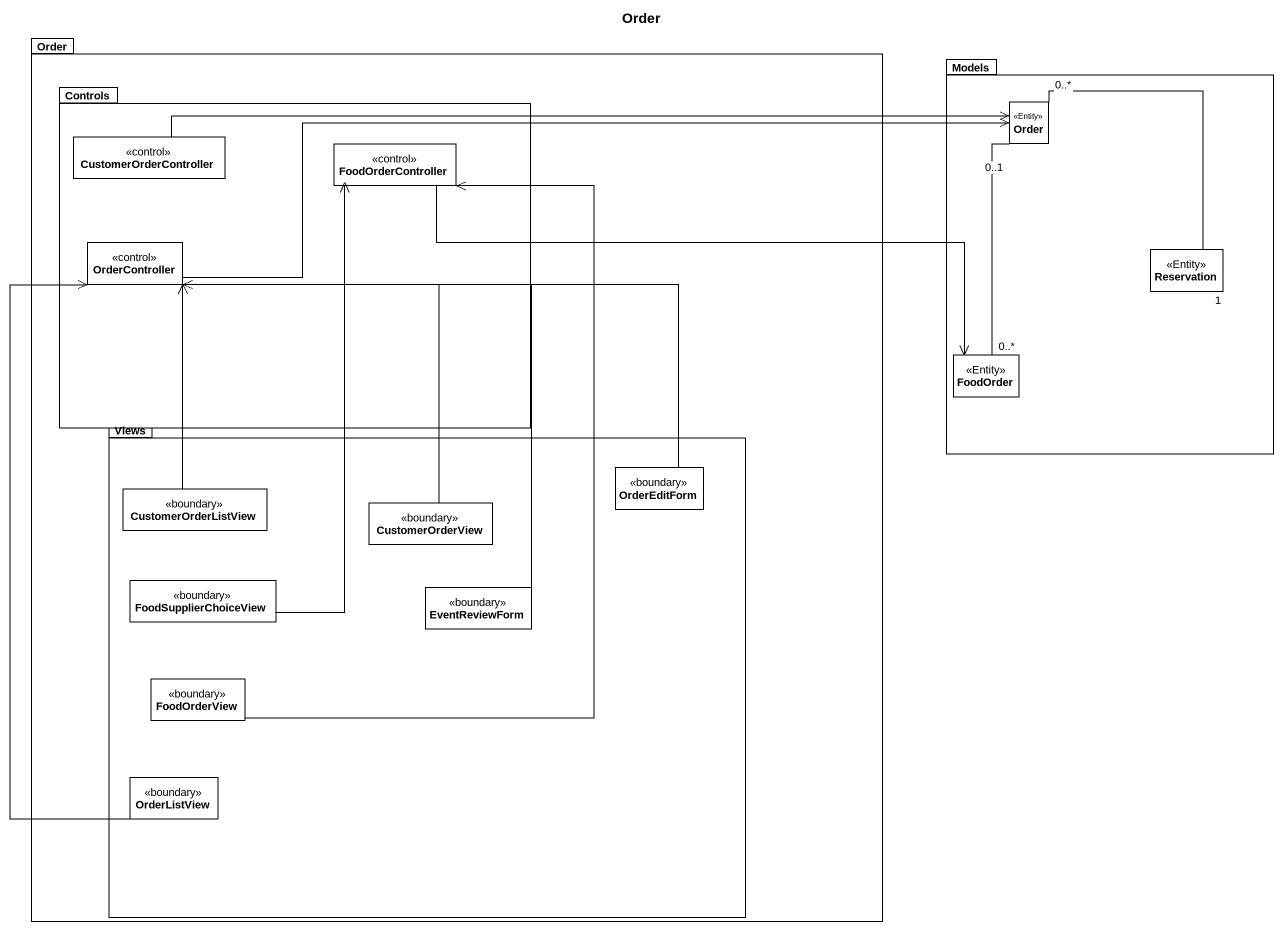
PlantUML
@startuml
title Order
hide circle
hide empty members
package Order {
  package Controls {
    class CustomerOrderController <<control>>
    class FoodOrderController <<control>>
    class OrderController <<control>>
  }
  package Views {
    class OrderEditForm <<boundary>>
    class CustomerOrderListView <<boundary>>
    class CustomerOrderView <<boundary>>
    class FoodSupplierChoiceView <<boundary>>
    class EventReviewForm <<boundary>>
    class FoodOrderView <<boundary>>
    class OrderListView <<boundary>>
  }
}
package Models {
  class "Order" as Order_2 <<Entity>>
  class Reservation <<Entity>>
  class FoodOrder <<Entity>>
}
CustomerOrderController -right-> Order_2
FoodOrderController -right-> FoodOrder
OrderController -right-> Order_2
Reservation "1" -up- "0..*" Order_2
FoodOrder "0..*" -up- "0..1" Order_2
OrderEditForm -left-> OrderController
CustomerOrderListView -up-> OrderController
CustomerOrderView -up-> OrderController
FoodSupplierChoiceView -up-> FoodOrderController
EventReviewForm -up-> OrderController
FoodOrderView -up-> FoodOrderController
OrderListView -up-> OrderController
@enduml
